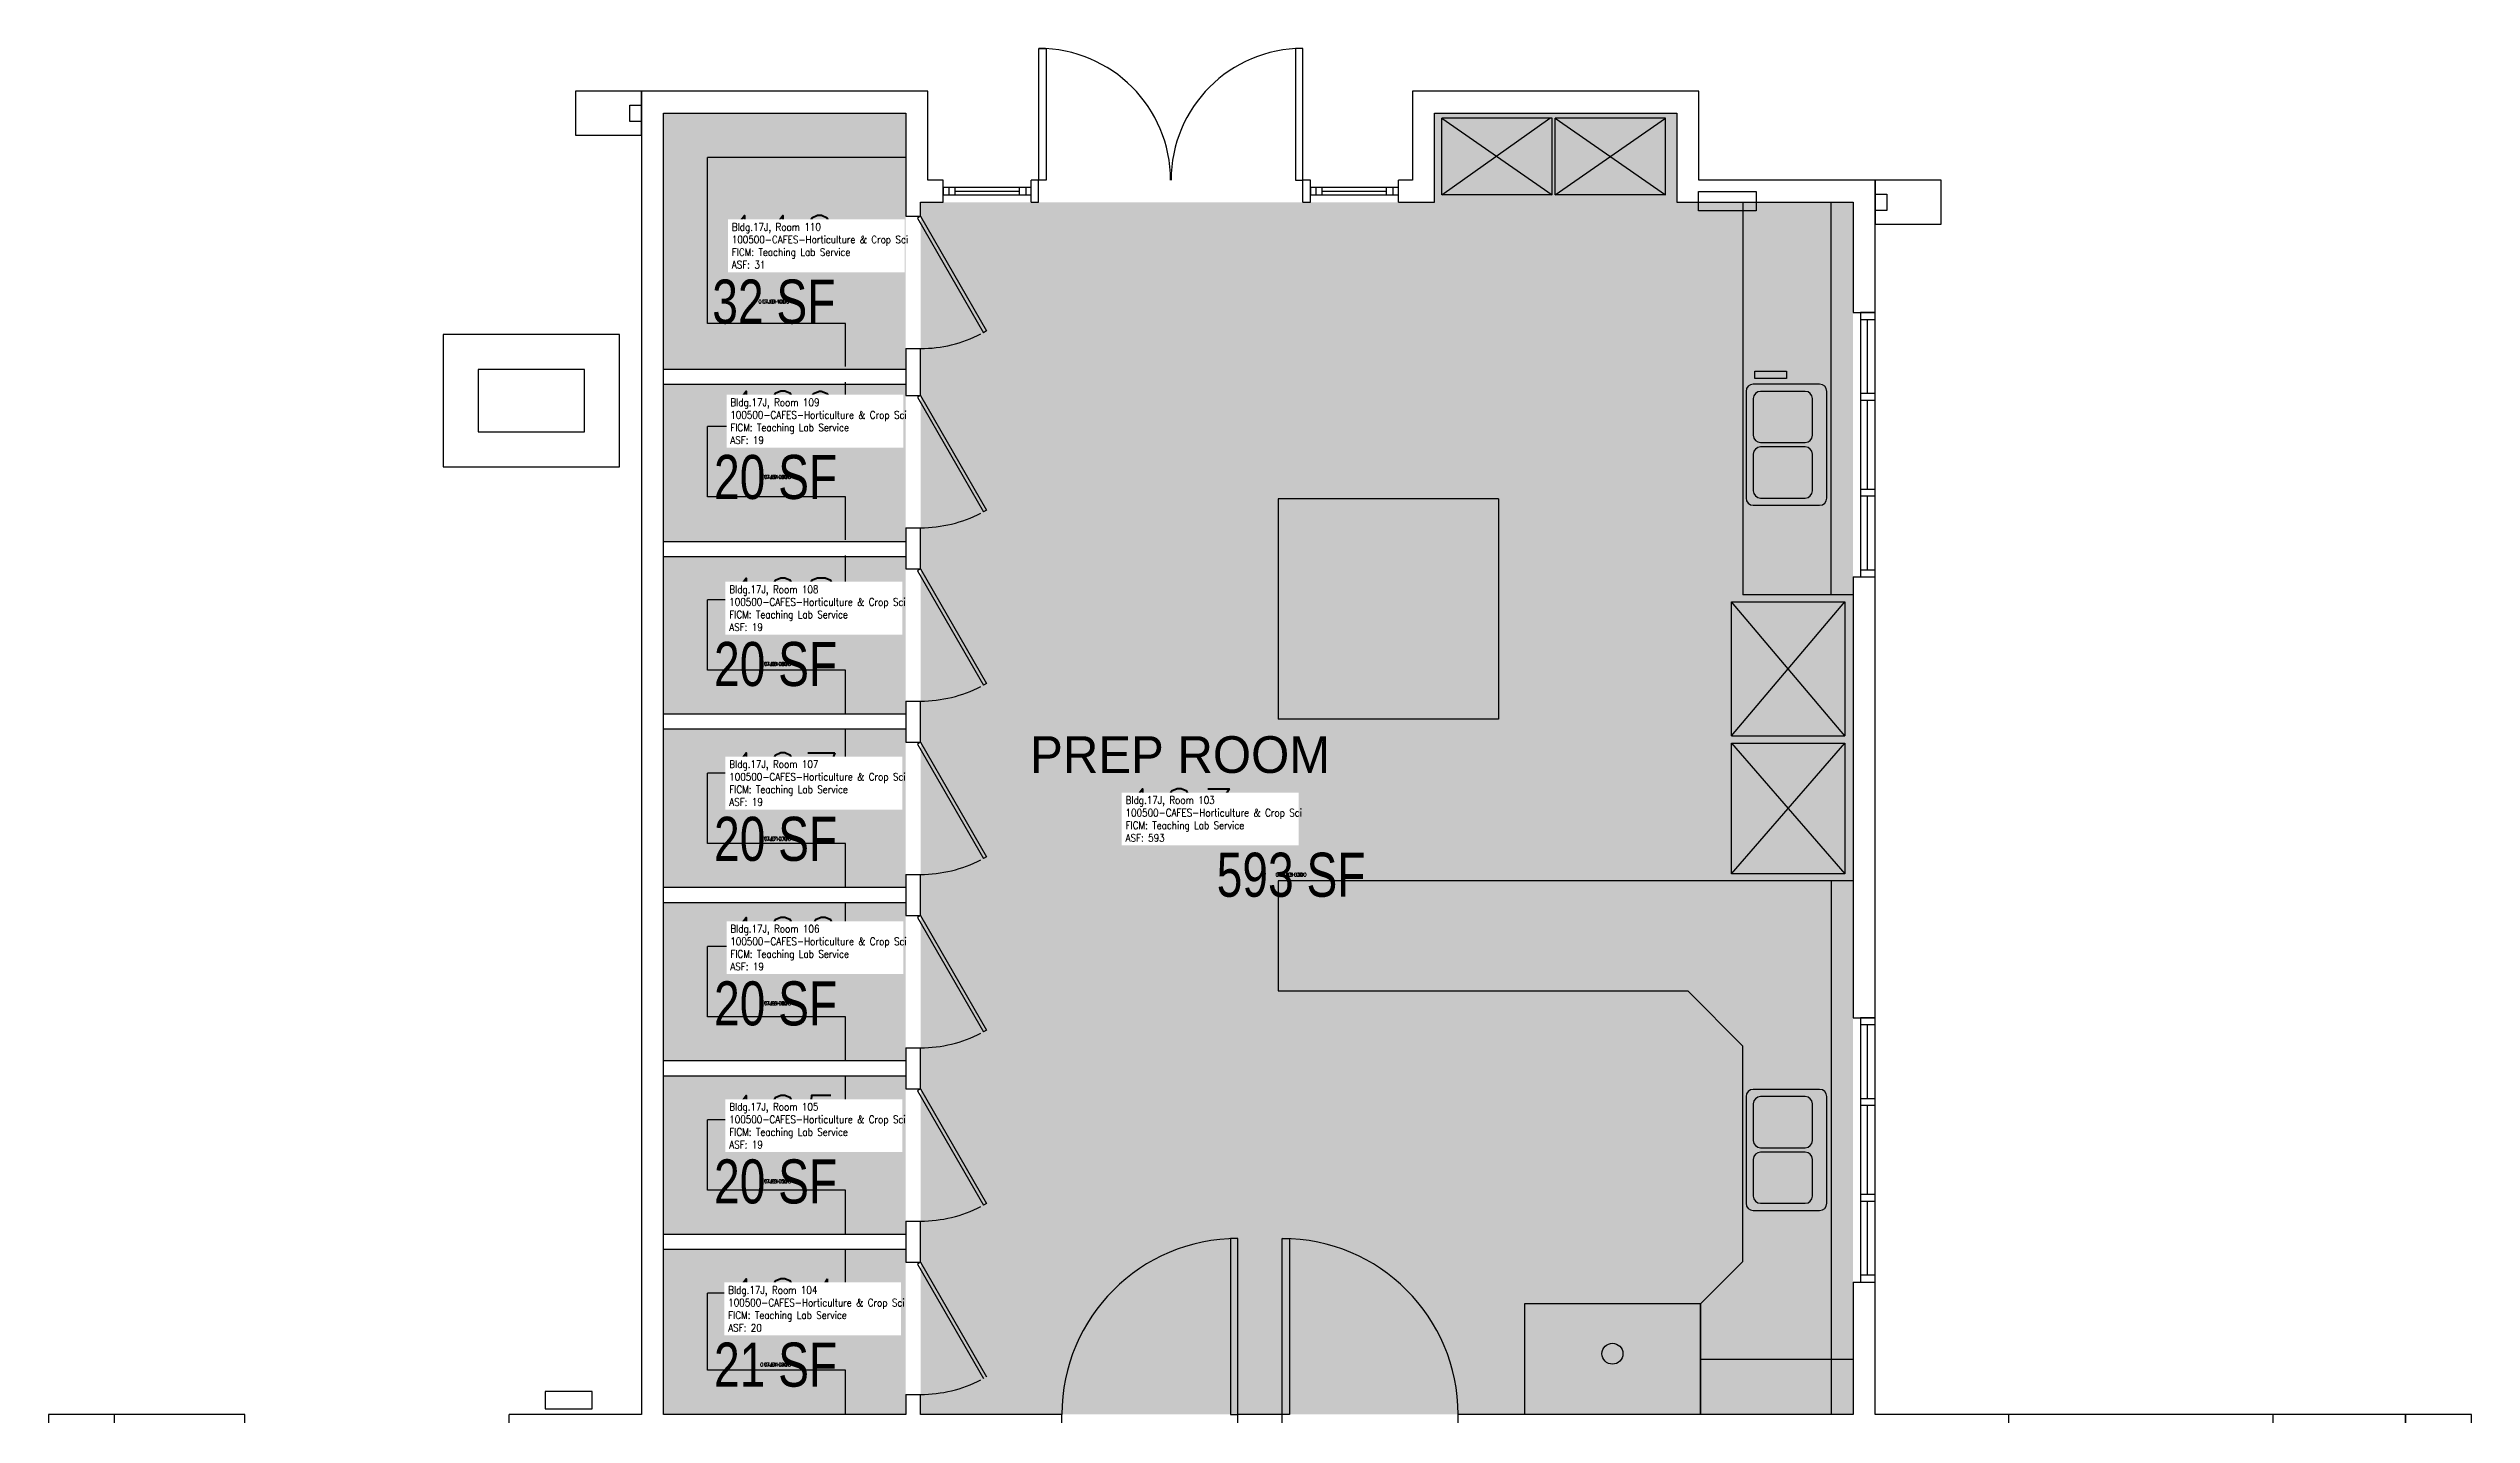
# Model space of a CAD drawing. Header units: inches. Extents: x -216 to 642, y -298 to 996.
# Drawn here: x -18 to 642, y 624 to 996 of the extents above; entities that cross this region are included whole.
import ezdxf
from ezdxf.enums import TextEntityAlignment as Align

# ---------------------------------------------------------------- set-up
doc = ezdxf.new("R2010")
doc.units = ezdxf.units.IN
doc.header["$LTSCALE"] = 50
doc.header["$MEASUREMENT"] = 0
for name, color, linetype in [('A-DOOR', 2, 'CONTINUOUS'), ('A-FLOR', 3, 'CONTINUOUS'), ('A-GLAZ', 1, 'CONTINUOUS'), ('A-GLAZ-SILL', 2, 'CONTINUOUS'), ('A-IDEN-RNUM', 7, 'CONTINUOUS'), ('A-IDEN-SNUM', 4, 'CONTINUOUS'), ('A-IDEN-TEXT', 4, 'CONTINUOUS'), ('A-IDEN-VNUM', 4, 'CONTINUOUS'), ('A-WALL', 5, 'CONTINUOUS'), ('AREA-TEXT', 3, 'CONTINUOUS'), ('Rooms-Category-Color', 7, 'CONTINUOUS'), ('Rooms-College-Color', 7, 'CONTINUOUS'), ('Rooms-Department-Color', 7, 'CONTINUOUS'), ('Rooms-Division-Color', 7, 'CONTINUOUS'), ('Rooms-Information', 7, 'CONTINUOUS')]:
    doc.layers.add(name, color=color, linetype=linetype)
doc.styles.add('AREA', font='arial.ttf', dxfattribs={"width": 0.75, "height": 24})
doc.styles.add('ROOMSNUMBER', font='txt.shx', dxfattribs={"height": 0.03})
doc.styles.add('ROOMVNUMBER', font='simplex.shx', dxfattribs={"width": 0.85})

msp = doc.modelspace()

# ---------------------------------------------------------------- hatches: boundary and pattern name
at = {"layer": 'Rooms-Category-Color', "true_color": 0xe3f498}
for points in [[(149.53, 908.5), (215.53, 908.5), (215.53, 978.24), (149.53, 978.24)], [(219.53, 954), (359.53, 954), (359.53, 978.24), (425.53, 978.24), (425.53, 954), (473.53, 954), (473.53, 624), (219.53, 624)], [(215.53, 861.55), (149.53, 861.55), (149.53, 904.5), (215.53, 904.5)], [(149.53, 814.61), (215.53, 814.61), (215.53, 857.55), (149.53, 857.55)], [(215.53, 767.41), (149.53, 767.41), (149.53, 810.61), (215.53, 810.61)], [(149.53, 720.22), (215.53, 720.22), (215.53, 763.41), (149.53, 763.41)], [(215.53, 673.02), (149.53, 673.02), (149.53, 716.22), (215.53, 716.22)], [(149.53, 669.02), (215.53, 669.02), (215.53, 624), (149.53, 624)]]:
    msp.add_hatch(color=61, dxfattribs=at).paths.add_polyline_path(points)
at = {"layer": 'Rooms-College-Color', "true_color": 0xe3c5e1}
for points in [[(149.53, 908.5), (215.53, 908.5), (215.53, 978.24), (149.53, 978.24)], [(219.53, 954), (359.53, 954), (359.53, 978.24), (425.53, 978.24), (425.53, 954), (473.53, 954), (473.53, 624), (219.53, 624)], [(215.53, 861.55), (149.53, 861.55), (149.53, 904.5), (215.53, 904.5)], [(149.53, 814.61), (215.53, 814.61), (215.53, 857.55), (149.53, 857.55)], [(215.53, 767.41), (149.53, 767.41), (149.53, 810.61), (215.53, 810.61)], [(149.53, 720.22), (215.53, 720.22), (215.53, 763.41), (149.53, 763.41)], [(215.53, 673.02), (149.53, 673.02), (149.53, 716.22), (215.53, 716.22)], [(149.53, 669.02), (215.53, 669.02), (215.53, 624), (149.53, 624)]]:
    msp.add_hatch(color=254, dxfattribs=at).paths.add_polyline_path(points)
at = {"layer": 'Rooms-Department-Color', "true_color": 0xe3c5e1}
for points in [[(149.53, 908.5), (215.53, 908.5), (215.53, 978.24), (149.53, 978.24)], [(219.53, 954), (359.53, 954), (359.53, 978.24), (425.53, 978.24), (425.53, 954), (473.53, 954), (473.53, 624), (219.53, 624)], [(215.53, 861.55), (149.53, 861.55), (149.53, 904.5), (215.53, 904.5)], [(149.53, 814.61), (215.53, 814.61), (215.53, 857.55), (149.53, 857.55)], [(215.53, 767.41), (149.53, 767.41), (149.53, 810.61), (215.53, 810.61)], [(149.53, 720.22), (215.53, 720.22), (215.53, 763.41), (149.53, 763.41)], [(215.53, 673.02), (149.53, 673.02), (149.53, 716.22), (215.53, 716.22)], [(149.53, 669.02), (215.53, 669.02), (215.53, 624), (149.53, 624)]]:
    msp.add_hatch(color=254, dxfattribs=at).paths.add_polyline_path(points)
at = {"layer": 'Rooms-Division-Color', "true_color": 0xe3c5e1}
for points in [[(149.53, 908.5), (215.53, 908.5), (215.53, 978.24), (149.53, 978.24)], [(219.53, 954), (359.53, 954), (359.53, 978.24), (425.53, 978.24), (425.53, 954), (473.53, 954), (473.53, 624), (219.53, 624)], [(215.53, 861.55), (149.53, 861.55), (149.53, 904.5), (215.53, 904.5)], [(149.53, 814.61), (215.53, 814.61), (215.53, 857.55), (149.53, 857.55)], [(215.53, 767.41), (149.53, 767.41), (149.53, 810.61), (215.53, 810.61)], [(149.53, 720.22), (215.53, 720.22), (215.53, 763.41), (149.53, 763.41)], [(215.53, 673.02), (149.53, 673.02), (149.53, 716.22), (215.53, 716.22)], [(149.53, 669.02), (215.53, 669.02), (215.53, 624), (149.53, 624)]]:
    msp.add_hatch(color=254, dxfattribs=at).paths.add_polyline_path(points)

# ---------------------------------------------------------------- linework, layer by layer
at = {"layer": 'A-DOOR', "linetype": 'Continuous'}
for p, q in [((219.53, 950.18), (218.67, 949.68)), ((218.67, 949.68), (236.67, 918.5)), ((219.53, 950.18), (237.53, 919)), ((237.53, 919), (236.67, 918.5)), ((219.53, 901.4), (218.67, 900.9)), ((218.67, 900.9), (236.67, 869.72)), ((219.53, 901.4), (237.53, 870.22)), ((237.53, 870.22), (236.67, 869.72)), ((219.53, 854.2), (218.67, 853.7)), ((218.67, 853.7), (236.67, 822.53)), ((219.53, 854.2), (237.53, 823.03)), ((237.53, 823.03), (236.67, 822.53)), ((219.53, 807.01), (218.67, 806.51)), ((218.67, 806.51), (236.67, 775.33)), ((219.53, 807.01), (237.53, 775.83)), ((237.53, 775.83), (236.67, 775.33)), ((219.53, 759.81), (218.67, 759.31)), ((218.67, 759.31), (236.67, 728.14)), ((219.53, 759.81), (237.53, 728.64)), ((237.53, 728.64), (236.67, 728.14)), ((219.53, 712.62), (218.67, 712.12)), ((218.67, 712.12), (236.67, 680.94)), ((219.53, 712.62), (237.53, 681.44)), ((237.53, 681.44), (236.67, 680.94)), ((219.53, 665.43), (218.67, 664.93)), ((218.67, 664.93), (236.67, 633.75)), ((219.53, 665.43), (237.53, 634.25))]:
    msp.add_line(p, q, dxfattribs=at)
for points in [[(251.77, 960), (251.77, 995.87), (253.77, 995.87), (253.77, 960)], [(323.64, 960), (323.64, 995.87), (321.64, 995.87), (321.64, 960)], [(305.94, 624), (305.94, 671.87), (303.94, 671.87), (303.94, 624)], [(318.06, 624), (318.06, 671.87), (320.06, 671.87), (320.06, 624)]]:
    msp.add_lwpolyline(points, close=True, dxfattribs=at)
for centre, radius, start, end in [((251.77, 960), 35.88, 360, 90), ((323.64, 960), 35.88, 90, 180), ((219.53, 950.18), 36, 270, 297.21698), ((219.53, 901.4), 36, 270, 297.21698), ((219.53, 854.2), 36, 270, 297.21698), ((219.53, 807.01), 36, 270, 297.21698), ((219.53, 759.81), 36, 270, 297.21698), ((219.53, 712.62), 36, 270, 297.21698), ((305.94, 624), 47.88, 90, 180), ((318.06, 624), 47.88, 360, 90), ((219.53, 665.43), 36, 270, 297.21698)]:
    msp.add_arc(centre, radius, start, end, dxfattribs=at)
at = {"layer": 'A-FLOR'}
for p, q in [((143.53, 984.24), (125.53, 984.24)), ((125.53, 984.24), (125.53, 972.24)), ((143.53, 984.24), (143.53, 978.24)), ((143.53, 972.24), (143.53, 984.24)), ((140.32, 980.47), (143.53, 980.47)), ((140.32, 976.02), (140.32, 980.47)), ((143.53, 980.26), (143.53, 975.8)), ((361.54, 976.88), (391.54, 956.06)), ((361.54, 956.06), (390.99, 976.88)), ((361.54, 956.06), (361.54, 976.88)), ((391.54, 976.88), (361.54, 976.88)), ((391.54, 956.06), (391.54, 976.88)), ((392.44, 976.88), (422.44, 956.06)), ((392.44, 956.06), (422.44, 976.88)), ((392.44, 956.06), (392.44, 976.88)), ((422.44, 976.88), (392.44, 976.88)), ((422.44, 956.06), (422.44, 976.88)), ((125.53, 972.24), (143.53, 972.24)), ((143.53, 976.02), (140.32, 976.02)), ((161.53, 921), (161.53, 966.24)), ((215.53, 966.24), (161.53, 966.24)), ((497.53, 960), (479.53, 960)), ((479.53, 960), (479.53, 948)), ((497.53, 948), (497.53, 960)), ((391.54, 956.06), (361.54, 956.06)), ((422.44, 956.06), (392.44, 956.06)), ((431.42, 956.92), (447.12, 956.92)), ((431.42, 951.69), (431.42, 956.92)), ((447.12, 951.69), (431.42, 951.69)), ((443.53, 954), (443.53, 847.16)), ((447.12, 956.92), (447.12, 951.69)), ((467.53, 847.16), (467.53, 954)), ((479.53, 951.99), (479.53, 956.44)), ((479.53, 956.23), (482.75, 956.23)), ((482.75, 951.77), (479.53, 951.77)), ((482.75, 956.23), (482.75, 951.77)), ((479.53, 948), (497.53, 948)), ((89.53, 918), (89.53, 882)), ((137.53, 918), (89.53, 918)), ((137.53, 882), (137.53, 918)), ((199.13, 921), (161.53, 921)), ((199.13, 909.26), (199.13, 921)), ((128.03, 908.49), (99.04, 908.49)), ((99.04, 908.49), (99.04, 891.51)), ((128.03, 891.51), (128.03, 908.49)), ((199.13, 893), (199.13, 905)), ((464.44, 904.5), (446.37, 904.5)), ((446.82, 906), (446.82, 908.04)), ((446.82, 908.04), (455.44, 908.04)), ((455.44, 906), (446.82, 906)), ((455.44, 908.04), (455.44, 906)), ((444.41, 902.53), (444.41, 873.47)), ((446.37, 900.56), (446.37, 890.56)), ((460.5, 902.53), (448.34, 902.53)), ((462.47, 890.56), (462.47, 900.56)), ((466.41, 873.47), (466.41, 902.53)), ((99.04, 891.51), (128.03, 891.51)), ((161.53, 873.8), (161.53, 893)), ((199.13, 893), (161.53, 893)), ((446.37, 885.44), (446.37, 875.44)), ((448.34, 888.59), (460.5, 888.59)), ((460.5, 887.41), (448.34, 887.41)), ((462.47, 875.44), (462.47, 885.44)), ((89.53, 882), (137.53, 882)), ((199.13, 873.8), (161.53, 873.8)), ((199.13, 862.06), (199.13, 873.8)), ((376.92, 873.28), (316.92, 873.28)), ((316.92, 873.28), (316.92, 813.28)), ((376.92, 873.28), (376.92, 813.28)), ((446.37, 871.5), (464.44, 871.5)), ((448.34, 873.47), (460.5, 873.47)), ((199.13, 845.8), (199.13, 857.8)), ((199.13, 845.8), (161.53, 845.8)), ((161.53, 826.61), (161.53, 845.8)), ((440.47, 808.73), (471.26, 845.26)), ((440.47, 845.26), (471.26, 845.26)), ((471.26, 808.73), (440.47, 845.26)), ((440.47, 808.73), (440.47, 845.26)), ((473.53, 847.16), (443.53, 847.16)), ((471.26, 845.26), (471.26, 808.73)), ((199.13, 826.61), (161.53, 826.61)), ((199.13, 814.87), (199.13, 826.61)), ((376.92, 813.28), (316.92, 813.28)), ((199.13, 798.61), (199.13, 810.61)), ((440.47, 808.73), (471.26, 808.73)), ((440.47, 771.2), (471.26, 806.73)), ((440.47, 806.73), (471.26, 806.73)), ((440.47, 806.73), (471.26, 771.2)), ((440.47, 771.2), (440.47, 806.73)), ((471.26, 806.73), (471.26, 771.2)), ((199.13, 798.61), (161.53, 798.61)), ((161.53, 779.41), (161.53, 798.61)), ((199.13, 779.41), (161.53, 779.41)), ((199.13, 767.67), (199.13, 779.41)), ((473.53, 769.28), (316.92, 769.28)), ((316.92, 769.28), (316.92, 739.28)), ((471.26, 771.2), (440.47, 771.2)), ((467.53, 769.28), (467.53, 624)), ((199.13, 751.41), (199.13, 763.41)), ((199.13, 751.41), (161.53, 751.41)), ((161.53, 732.22), (161.53, 751.41)), ((316.92, 739.28), (428.53, 739.28)), ((443.53, 724.28), (428.53, 739.28)), ((199.13, 732.22), (161.53, 732.22)), ((199.13, 720.48), (199.13, 732.22)), ((443.53, 665.63), (443.53, 724.28)), ((199.13, 704.22), (199.13, 716.22)), ((444.41, 710.53), (444.41, 681.47)), ((464.44, 712.5), (446.37, 712.5)), ((446.37, 708.56), (446.37, 698.56)), ((460.5, 710.53), (448.34, 710.53)), ((462.47, 698.56), (462.47, 708.56)), ((466.41, 681.47), (466.41, 710.53)), ((161.53, 685.02), (161.53, 704.22)), ((199.13, 704.22), (161.53, 704.22)), ((446.37, 693.44), (446.37, 683.44)), ((448.34, 696.59), (460.5, 696.59)), ((460.5, 695.41), (448.34, 695.41)), ((462.47, 683.44), (462.47, 693.44)), ((199.13, 685.02), (161.53, 685.02)), ((199.13, 673.28), (199.13, 685.02)), ((448.34, 681.47), (460.5, 681.47)), ((446.37, 679.5), (464.44, 679.5)), ((199.13, 657.02), (199.13, 668.9)), ((432, 654.1), (443.53, 665.63)), ((161.53, 636), (161.53, 657.02)), ((199.13, 657.02), (161.53, 657.02)), ((384, 654.1), (384, 624.1)), ((432, 654.1), (384, 654.1)), ((432, 624.1), (432, 654.1)), ((432, 651.49), (432, 654.1)), ((432, 654.03), (432, 624)), ((199.13, 636), (161.53, 636)), ((199.13, 624.26), (199.13, 636)), ((432, 639), (473.53, 639)), ((117.32, 630.19), (117.32, 625.49)), ((130.14, 630.19), (117.32, 630.19)), ((130.14, 625.49), (130.14, 630.19)), ((0, 624), (-18, 624)), ((-18, 624), (-18, 612)), ((117.32, 625.49), (130.14, 625.49)), ((642, 624), (624, 624)), ((624, 624), (624, 612)), ((642, 612), (642, 624))]:
    msp.add_line(p, q, dxfattribs=at)
msp.add_circle((408, 640.52), 2.85, dxfattribs=at)
for centre, start, end in [((446.37, 902.53), 90, 180), ((464.44, 902.53), 360, 90), ((448.34, 900.56), 90, 180), ((460.5, 900.56), 360, 90), ((448.34, 890.56), 180, 270), ((448.34, 885.44), 90, 180), ((460.5, 890.56), 270, 360), ((460.5, 885.44), 360, 90), ((446.37, 873.47), 180, 270), ((448.34, 875.44), 180, 270), ((460.5, 875.44), 270, 360), ((464.44, 873.47), 270, 360), ((446.37, 710.53), 90, 180), ((448.34, 708.56), 90, 180), ((460.5, 708.56), 360, 90), ((464.44, 710.53), 360, 90), ((448.34, 698.56), 180, 270), ((448.34, 693.44), 90, 180), ((460.5, 698.56), 270, 360), ((460.5, 693.44), 360, 90), ((446.37, 681.47), 180, 270), ((448.34, 683.44), 180, 270), ((460.5, 683.44), 270, 360), ((464.44, 681.47), 270, 360)]:
    msp.add_arc(centre, 1.97, start, end, dxfattribs=at)
at = {"layer": 'A-GLAZ', "linetype": 'Continuous'}
for p, q in [((228.96, 957), (246.46, 957)), ((328.96, 957), (346.46, 957)), ((477.5, 902.03), (477.5, 922.03)), ((477.5, 875.94), (477.5, 900.06)), ((477.5, 853.97), (477.5, 873.97)), ((477.5, 710.03), (477.5, 730.03)), ((477.5, 683.94), (477.5, 708.06)), ((477.5, 661.97), (477.5, 681.97))]:
    msp.add_line(p, q, dxfattribs=at)
at = {"layer": 'A-GLAZ-SILL', "linetype": 'Continuous'}
for p, q in [((249.71, 958), (225.71, 958)), ((225.71, 958), (225.71, 956)), ((227.21, 958), (227.21, 956)), ((228.96, 956), (228.96, 958)), ((246.46, 956), (246.46, 958)), ((248.21, 958), (248.21, 956)), ((249.71, 956), (249.71, 958)), ((349.71, 958), (325.71, 958)), ((325.71, 958), (325.71, 956)), ((327.21, 958), (327.21, 956)), ((328.96, 956), (328.96, 958)), ((346.46, 956), (346.46, 958)), ((348.21, 958), (348.21, 956)), ((349.71, 956), (349.71, 958)), ((225.71, 956), (249.71, 956)), ((325.71, 956), (349.71, 956)), ((479.47, 924), (475.53, 924)), ((475.53, 924), (475.53, 852)), ((479.47, 922.03), (475.53, 922.03)), ((475.53, 902.03), (479.47, 902.03)), ((479.47, 900.06), (475.53, 900.06)), ((475.53, 875.94), (479.47, 875.94)), ((479.47, 873.97), (475.53, 873.97)), ((475.53, 853.97), (479.47, 853.97)), ((475.53, 852), (479.47, 852)), ((479.47, 732), (475.53, 732)), ((475.53, 732), (475.53, 660)), ((479.47, 730.03), (475.53, 730.03)), ((475.53, 710.03), (479.47, 710.03)), ((479.47, 708.06), (475.53, 708.06)), ((475.53, 683.94), (479.47, 683.94)), ((479.47, 681.97), (475.53, 681.97)), ((475.53, 661.97), (479.47, 661.97)), ((475.53, 660), (479.47, 660))]:
    msp.add_line(p, q, dxfattribs=at)
at = {"layer": 'A-GLAZ-SILL'}
for p, q in [((479.53, 852), (479.53, 924)), ((479.53, 660), (479.53, 732)), ((588, 624), (516, 624))]:
    msp.add_line(p, q, dxfattribs=at)
at = {"layer": 'A-WALL'}
for p, q in [((143.53, 984.24), (143.53, 624)), ((221.53, 984.24), (143.53, 984.24)), ((221.53, 960), (221.53, 984.24)), ((353.53, 984.24), (353.53, 960)), ((431.53, 984.24), (353.53, 984.24)), ((431.53, 960), (431.53, 984.24)), ((149.53, 624), (149.53, 978.24)), ((149.53, 978.24), (215.53, 978.24)), ((215.53, 978.24), (215.53, 960)), ((359.53, 954), (359.53, 978.24)), ((359.53, 978.24), (425.53, 978.24)), ((425.53, 978.24), (425.53, 954)), ((215.53, 960), (215.53, 950.18)), ((225.71, 960), (221.53, 960)), ((225.71, 954), (225.71, 960)), ((251.71, 960), (249.71, 960)), ((249.71, 954), (249.71, 960)), ((251.71, 954), (251.71, 960)), ((325.71, 960), (323.71, 960)), ((323.71, 954), (323.71, 960)), ((325.71, 954), (325.71, 960)), ((353.53, 960), (349.71, 960)), ((349.71, 954), (349.71, 960)), ((479.53, 960), (431.53, 960)), ((479.53, 924), (479.53, 960)), ((219.53, 954), (225.71, 954)), ((219.53, 950.18), (219.53, 954)), ((249.71, 954), (251.71, 954)), ((323.71, 954), (325.71, 954)), ((349.71, 954), (359.53, 954)), ((425.53, 954), (473.53, 954)), ((473.53, 954), (473.53, 924)), ((215.53, 950.18), (219.53, 950.18)), ((473.53, 924), (479.53, 924)), ((215.53, 914.18), (215.53, 901.4)), ((215.53, 914.18), (219.53, 914.18)), ((219.53, 901.4), (219.53, 914.18)), ((215.53, 908.5), (149.53, 908.5)), ((149.53, 904.5), (215.53, 904.5)), ((215.53, 901.4), (219.53, 901.4)), ((215.53, 865.4), (215.53, 854.2)), ((215.53, 865.4), (219.53, 865.4)), ((219.53, 854.2), (219.53, 865.4)), ((215.53, 861.55), (149.53, 861.55)), ((149.53, 857.55), (215.53, 857.55)), ((215.53, 854.2), (219.53, 854.2)), ((473.53, 852), (473.53, 732)), ((473.53, 852), (479.53, 852)), ((479.53, 732), (479.53, 852)), ((215.53, 814.61), (149.53, 814.61)), ((215.53, 818.2), (215.53, 807.01)), ((215.53, 818.2), (219.53, 818.2)), ((219.53, 807.01), (219.53, 818.2)), ((149.53, 810.61), (215.53, 810.61)), ((215.53, 807.01), (219.53, 807.01)), ((215.53, 767.41), (149.53, 767.41)), ((215.53, 771.01), (215.53, 759.81)), ((215.53, 771.01), (219.53, 771.01)), ((219.53, 759.81), (219.53, 771.01)), ((149.53, 763.41), (215.53, 763.41)), ((215.53, 759.81), (219.53, 759.81)), ((473.53, 732), (479.53, 732)), ((215.53, 720.22), (149.53, 720.22)), ((215.53, 723.81), (215.53, 712.62)), ((215.53, 723.81), (219.53, 723.81)), ((219.53, 712.62), (219.53, 723.81)), ((149.53, 716.22), (215.53, 716.22)), ((215.53, 712.62), (219.53, 712.62)), ((215.53, 676.62), (215.53, 665.43)), ((215.53, 676.62), (219.53, 676.62)), ((219.53, 665.43), (219.53, 676.62)), ((215.53, 673.02), (149.53, 673.02)), ((149.53, 669.02), (215.53, 669.02)), ((215.53, 665.43), (219.53, 665.43)), ((473.53, 660), (473.53, 624)), ((473.53, 660), (479.53, 660)), ((479.53, 624), (479.53, 660)), ((215.53, 629.43), (215.53, 624)), ((215.53, 629.43), (219.53, 629.43)), ((219.53, 624), (219.53, 629.43)), ((35.53, 624), (0, 624)), ((0, 612), (0, 624)), ((35.53, 618), (35.53, 624)), ((143.53, 624), (107.53, 624)), ((107.53, 618), (107.53, 624)), ((215.53, 624), (149.53, 624)), ((258, 624), (219.53, 624)), ((258, 618), (258, 624)), ((318, 624), (306, 624)), ((306, 618), (306, 624)), ((318, 618), (318, 624)), ((473.53, 624), (366, 624)), ((366, 618), (366, 624)), ((516, 624), (479.53, 624)), ((516, 618), (516, 624)), ((624, 624), (588, 624)), ((588, 618), (588, 624)), ((624, 516), (624, 624))]:
    msp.add_line(p, q, dxfattribs=at)

# ---------------------------------------------------------------- texts
at = {"layer": 'A-IDEN-RNUM', "style": 'ROOMSNUMBER'}
for s, p in [('0110-00', (179.58, 926.97)), ('0109-00', (180.06, 879.22)), ('0108-00', (180.06, 828.3)), ('0107-00', (180.06, 780.7)), ('0103-00', (320.47, 770.93)), ('0106-00', (180.06, 735.9)), ('0105-00', (180.06, 687.43)), ('0104-00', (180.06, 637.55))]:
    msp.add_text(s, height=1, rotation=360, dxfattribs=at).set_placement(p, align=Align.MIDDLE_CENTER)
at = {"layer": 'A-IDEN-SNUM', "style": 'ROOMSNUMBER'}
for s, p in [('017J011000', (179.58, 926.97)), ('017J010900', (180.06, 879.22)), ('017J010800', (180.06, 828.3)), ('017J010700', (180.06, 780.7)), ('017J010300', (320.47, 770.93)), ('017J010600', (180.06, 735.9)), ('017J010500', (180.06, 687.43)), ('017J010400', (180.06, 637.55))]:
    msp.add_text(s, height=1, rotation=360, dxfattribs=at).set_placement(p, align=Align.MIDDLE_CENTER)
at = {"layer": 'A-IDEN-TEXT'}
msp.add_text('PREP ROOM', height=10, rotation=360, dxfattribs=at).set_placement((290.25, 803.64), align=Align.MIDDLE_CENTER)
at = {"layer": 'A-IDEN-VNUM', "style": 'ROOMVNUMBER', "width": 0.85}
for s, p in [('110', (181.53, 943.17)), ('109', (182.01, 895.42)), ('108', (182.01, 844.5)), ('107', (182.01, 796.9)), ('103', (289.96, 787.13)), ('106', (182.01, 752.1)), ('105', (182.01, 703.63)), ('104', (182.01, 653.75))]:
    msp.add_text(s, height=14.4, rotation=360, dxfattribs=at).set_placement(p, align=Align.MIDDLE_CENTER)
at = {"layer": 'AREA-TEXT', "style": 'AREA', "width": 0.75}
for s, p in [('32 SF', (179.58, 926.97)), ('20 SF', (180.06, 879.22)), ('20 SF', (180.06, 828.3)), ('20 SF', (180.06, 780.7)), ('593 SF', (320.47, 770.93)), ('20 SF', (180.06, 735.9)), ('20 SF', (180.06, 687.43)), ('21 SF', (180.06, 637.55))]:
    msp.add_text(s, height=12, dxfattribs=at).set_placement(p, align=Align.MIDDLE_CENTER)

# ---------------------------------------------------------------- next in the draw order: texts
at = {"layer": 'Rooms-Information', "char_height": 2.0571, "width": 46.08, "attachment_point": 7, "rotation": 360, "style": 'ROOMVNUMBER', "bg_fill": 3, "box_fill_scale": 1.5, "bg_fill_color": 256, "bg_fill_true_color": 13158600, "bg_fill_transparency": 0}
for s, insert in [('Bldg.17J, Room 110^M^J100500-CAFES-Horticulture & Crop Sci^M^JFICM: Teaching Lab Service^M^JASF: 31', (168.13, 935.97)), ('Bldg.17J, Room 109^M^J100500-CAFES-Horticulture & Crop Sci^M^JFICM: Teaching Lab Service^M^JASF: 19', (167.73, 888.22)), ('Bldg.17J, Room 108^M^J100500-CAFES-Horticulture & Crop Sci^M^JFICM: Teaching Lab Service^M^JASF: 19', (167.44, 837.3)), ('Bldg.17J, Room 107^M^J100500-CAFES-Horticulture & Crop Sci^M^JFICM: Teaching Lab Service^M^JASF: 19', (167.44, 789.7)), ('Bldg.17J, Room 103^M^J100500-CAFES-Horticulture & Crop Sci^M^JFICM: Teaching Lab Service^M^JASF: 593', (275.39, 779.93)), ('Bldg.17J, Room 106^M^J100500-CAFES-Horticulture & Crop Sci^M^JFICM: Teaching Lab Service^M^JASF: 19', (167.73, 744.9)), ('Bldg.17J, Room 105^M^J100500-CAFES-Horticulture & Crop Sci^M^JFICM: Teaching Lab Service^M^JASF: 19', (167.44, 696.43)), ('Bldg.17J, Room 104^M^J100500-CAFES-Horticulture & Crop Sci^M^JFICM: Teaching Lab Service^M^JASF: 20', (167.15, 646.55))]:
    msp.add_mtext(s, dxfattribs=dict(at, insert=insert))

doc.saveas('drawing.dxf')
